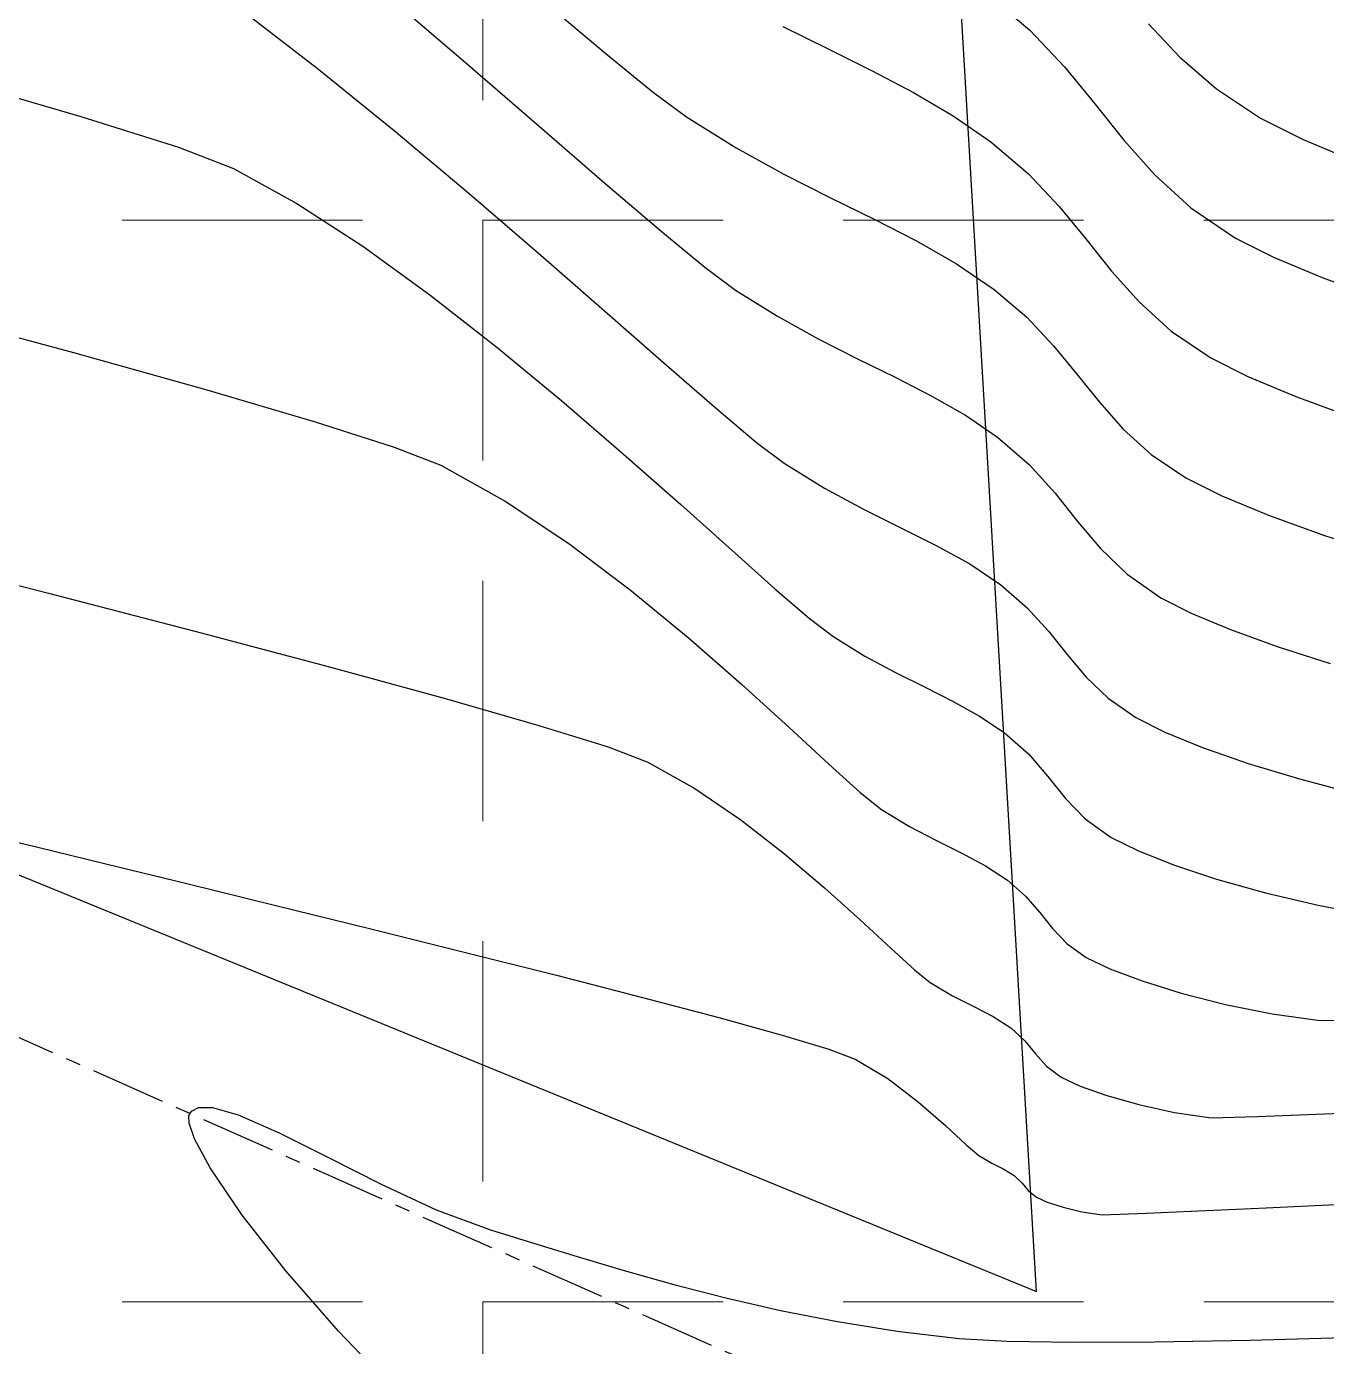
# Model space of a CAD drawing. Header units: inches. Extents: x 2547543 to 2548696, y 7125653 to 7126375.
# Drawn here: x 2548471.99 to 2548493.63, y 7125833.63 to 7125855.6 of the extents above; entities that cross this region are included whole.
import ezdxf

# ---------------------------------------------------------------- set-up
doc = ezdxf.new("R2010")
doc.units = ezdxf.units.IN
doc.header["$MEASUREMENT"] = 0
doc.linetypes.add('CENTER', pattern=[2, 1.25, -0.25, 0.25, -0.25])
doc.linetypes.add('HIDDEN', pattern=[0.375, 0.25, -0.125])
for name, color, linetype in [('CONT-MJR', 6, 'Continuous'), ('CONT-MNR', 14, 'Continuous'), ('GRID', 254, 'HIDDEN'), ('V-AREA', 6, 'Continuous'), ('V-CREEK-CNTR-E', 2, 'CENTER')]:
    doc.layers.add(name, color=color, linetype=linetype)

msp = doc.modelspace()

# ---------------------------------------------------------------- linework, layer by layer
at = {"layer": 'CONT-MJR', "color": 35, "extrusion": (0.4439095347497228, 0.8960716070483902, 0), "elevation": 7516573.485657504}
msp.add_lwpolyline([(879610.5746866157, 560), (879609.7339902646, 560)], dxfattribs=at)
at = {"layer": 'CONT-MJR', "color": 35, "extrusion": (-0.4455509152094825, -0.8952566011797917, 0), "elevation": -7514948.905850127}
msp.add_lwpolyline([(-893383.0040256111, 560), (-893382.1944125998, 560)], dxfattribs=at)
at = {"layer": 'CONT-MJR', "color": 35, "extrusion": (-0.4665076321593774, -0.8845171728898491, 0), "elevation": -7491829.199393683}
msp.add_lwpolyline([(-1070086.001190444, 560.0000000000009), (-1070085.216208617, 560.0000000000009)], dxfattribs=at)
at = {"layer": 'CONT-MJR', "color": 35}
for points, elevation in [([(2548486.75015956, 7125854.503643556), (2548487.412039232, 7125854.114021848)], 560), ([(2548488.039499923, 7125853.683032944), (2548488.663770022, 7125853.151243389)], 560), ([(2548488.663770022, 7125853.151243389), (2548489.174941178, 7125852.608647877)], 560), ([(2548490.048311137, 7125851.531275591), (2548490.505672177, 7125851.016617116)], 560), ([(2548491.04025875, 7125850.531389288), (2548491.699651975, 7125850.085651258)], 560), ([(2548491.699651975, 7125850.085651258), (2548492.316039316, 7125849.775113687)], 560), ([(2548493.113492137, 7125849.441795753), (2548494.063526175, 7125849.095595453)], 560), ([(2548476.792299359, 7125849.024421928), (2548478.110109687, 7125848.601350164)], 555), ([(2548483.003103331, 7125845.432039391), (2548483.890246571, 7125844.655495751)], 555), ([(2548485.341947379, 7125843.324639915), (2548485.863196539, 7125842.854364851)], 555), ([(2548485.863196539, 7125842.854364851), (2548486.219172599, 7125842.570216442)], 555), ([(2548486.219172599, 7125842.570216442), (2548486.688269866, 7125842.285637908)], 555), ([(2548487.13560313, 7125842.051872939), (2548487.558290385, 7125841.842651483)], 555), ([(2548487.953449618, 7125841.631703475), (2548488.318198821, 7125841.392758859)], 555), ([(2548488.852472621, 7125840.853281222), (2548489.067432743, 7125840.586280875)], 555), ([(2548489.067432743, 7125840.586280875), (2548489.309824477, 7125840.334259321)], 555), ([(2548489.309824477, 7125840.334259321), (2548489.626309921, 7125840.107081421)], 555), ([(2548489.626309921, 7125840.107081421), (2548490.018388924, 7125839.918620346)], 555), ([(2548490.018388924, 7125839.918620346), (2548490.557385258, 7125839.715598841)], 555), ([(2548490.557385258, 7125839.715598841), (2548491.21015374, 7125839.512890023)], 555), ([(2548493.519640243, 7125839.05537083), (2548494.332579155, 7125839.064500605)], 555)]:
    msp.add_lwpolyline(points, dxfattribs=dict(at, elevation=elevation))
at = {"layer": 'CONT-MJR', "color": 35, "extrusion": (-0.5661805880461372, -0.8242812273245887, 0), "elevation": -7316611.876418452}
msp.add_lwpolyline([(-1933849.940790914, 560), (-1933849.179569295, 560)], dxfattribs=at)
at = {"layer": 'CONT-MJR', "color": 35, "extrusion": (0.7731891978283966, 0.6341754208115297, 0), "elevation": 6489504.877577328}
msp.add_lwpolyline([(3893443.06737189, 560), (3893442.364643091, 560)], dxfattribs=at)
at = {"layer": 'CONT-MJR', "color": 35, "extrusion": (0.7805174476615673, 0.6251339967525944, 0), "elevation": 6443752.995910619}
msp.add_lwpolyline([(3968704.364221455, 560.0000000000009), (3968703.680021541, 560.0000000000009)], dxfattribs=at)
at = {"layer": 'CONT-MJR', "color": 35, "extrusion": (-0.2612752766225049, -0.9652643315827191, 0), "elevation": -7544181.933928174}
msp.add_lwpolyline([(598138.7209738507, 555.0000000000005), (598141.3922232531, 555.0000000000005)], dxfattribs=at)
at = {"layer": 'CONT-MJR', "color": 35, "extrusion": (-0.6720962574247876, -0.7404637876058449, 0), "elevation": -6989265.564624146}
msp.add_lwpolyline([(-2902192.866727427, 560.0000000000009), (-2902192.144765622, 560.0000000000009)], dxfattribs=at)
at = {"layer": 'CONT-MJR', "color": 35, "extrusion": (0.2692609797431923, 0.9630672483205607, 0), "elevation": 7548877.194757057}
msp.add_lwpolyline([(-535637.261377299, 555.0000000000005), (-535639.5663474815, 555.0000000000005)], dxfattribs=at)
at = {"layer": 'CONT-MJR', "color": 35, "extrusion": (-0.3856462587548602, -0.9226467163049893, 0), "elevation": -7557458.42303736}
msp.add_lwpolyline([(-396699.2392995828, 560), (-396698.3749895426, 560)], dxfattribs=at)
at = {"layer": 'CONT-MJR', "color": 35, "extrusion": (-0.2820276688375051, -0.9594062716128569, 0), "elevation": -7555325.21341543}
msp.add_lwpolyline([(435336.1529775092, 555.0000000000009), (435338.0287460943, 555.0000000000009)], dxfattribs=at)
at = {"layer": 'CONT-MJR', "color": 35, "extrusion": (0.364161407904112, 0.9313358518779867, 0), "elevation": 7564615.654082376}
msp.add_lwpolyline([(221470.0275078164, 555.0000000000009), (221469.1960141729, 555.0000000000009)], dxfattribs=at)
at = {"layer": 'CONT-MJR', "color": 35, "extrusion": (-0.4863737060012822, -0.8737508901915799, 0), "elevation": -7465729.413955111}
msp.add_lwpolyline([(-1239089.551395154, 555), (-1239088.324680328, 555)], dxfattribs=at)
at = {"layer": 'CONT-MJR', "color": 35, "extrusion": (-0.5542710799318867, -0.8323362120868827, 0), "elevation": -7343649.821708525}
msp.add_lwpolyline([(-1828459.147718099, 555.0000000000009), (-1828457.876417539, 555.0000000000009)], dxfattribs=at)
at = {"layer": 'CONT-MJR', "color": 35, "extrusion": (0.6017620149632397, 0.7986754518246958, 0), "elevation": 7224818.140556917}
msp.add_lwpolyline([(2252654.82166992, 555.0000000000009), (2252653.541047598, 555.0000000000009)], dxfattribs=at)
at = {"layer": 'CONT-MJR', "color": 35, "extrusion": (0.6353411351696522, 0.7722315986550524, 0), "elevation": 7121959.09390482}
msp.add_lwpolyline([(2559324.872864136, 555.0000000000009), (2559323.622203674, 555.0000000000009)], dxfattribs=at)
at = {"layer": 'CONT-MJR', "color": 35, "extrusion": (-0.6732746298644601, -0.7393925025187058, 0), "elevation": -6984625.660307848}
msp.add_lwpolyline([(-2913320.541662524, 555), (-2913319.477501409, 555)], dxfattribs=at)
at = {"layer": 'CONT-MJR', "color": 35, "extrusion": (-0.6786729342557497, -0.7344406363408079, 0), "elevation": -6963096.930740632}
msp.add_lwpolyline([(-2964406.7072064, 555), (-2964405.801935065, 555)], dxfattribs=at)
at = {"layer": 'CONT-MJR', "color": 35, "extrusion": (-0.4631478820224788, -0.8862810160316491, 0), "elevation": -7495824.953031123}
msp.add_lwpolyline([(-1041643.390796467, 555.0000000000009), (-1041642.886065736, 555.0000000000009)], dxfattribs=at)
at = {"layer": 'CONT-MJR', "color": 35, "extrusion": (-0.4709295849383647, -0.8821708032063743, 0), "elevation": -7486367.809899726}
msp.add_lwpolyline([(-1107568.425037815, 555), (-1107567.977098219, 555)], dxfattribs=at)
at = {"layer": 'CONT-MJR', "color": 35, "extrusion": (0.6652289442333846, 0.7466394389222529, 0), "elevation": 7015762.412644958}
msp.add_lwpolyline([(2837514.058479645, 555.0000000000009), (2837513.656567856, 555.0000000000009)], dxfattribs=at)
at = {"layer": 'CONT-MJR', "color": 35, "extrusion": (0.7579478522685442, 0.6523151487137955, 0), "elevation": 6579915.588180929}
msp.add_lwpolyline([(3738598.244570343, 555), (3738597.885555825, 555)], dxfattribs=at)
at = {"layer": 'CONT-MJR', "color": 35, "extrusion": (-0.2477219426740109, -0.9688311716278611, 0), "elevation": -7535052.637572275}
msp.add_lwpolyline([(703830.9177002092, 555.0000000000009), (703831.6746901458, 555.0000000000009)], dxfattribs=at)
at = {"layer": 'CONT-MJR', "color": 35, "extrusion": (-0.1976713748830637, -0.9802683446647859, 0), "elevation": -7488998.62618453}
msp.add_lwpolyline([(1089631.522253405, 555.0000000000009), (1089632.318848779, 555.0000000000009)], dxfattribs=at)
at = {"layer": 'CONT-MJR', "color": 35, "extrusion": (-0.1401157212935682, -0.9901351345378989, 0), "elevation": -7412627.61950139}
msp.add_lwpolyline([(1524910.09173613, 555), (1524910.894872793, 555)], dxfattribs=at)
at = {"layer": 'CONT-MNR', "color": 35, "extrusion": (0.650948089416958, 0.7591222463374472, 0), "elevation": 7068322.785387133}
msp.add_lwpolyline([(2703956.118103261, 558.0000000000005), (2703954.37107397, 558.0000000000005)], dxfattribs=at)
at = {"layer": 'CONT-MNR', "color": 35, "extrusion": (0.6484692217115477, 0.7612408741606165, 0), "elevation": 7077108.977354618}
msp.add_lwpolyline([(2680885.165294234, 561), (2680884.23982866, 561)], dxfattribs=at)
at = {"layer": 'CONT-MNR', "color": 35, "extrusion": (-0.644531914634148, -0.7645774068189821, 0), "elevation": -7090845.598929573}
msp.add_lwpolyline([(-2644330.889760546, 559), (-2644329.580762045, 559)], dxfattribs=at)
at = {"layer": 'CONT-MNR', "color": 35, "extrusion": (-0.6099702870118944, -0.7924242859495331, 0), "elevation": -7201195.627158504}
msp.add_lwpolyline([(-2327086.451930419, 557.0000000000009), (-2327084.834033416, 557.0000000000009)], dxfattribs=at)
at = {"layer": 'CONT-MNR', "color": 35, "extrusion": (0.727869826958735, 0.6857153308794118, 0), "elevation": 6741276.410594492}
msp.add_lwpolyline([(3439157.475411279, 561.0000000000009), (3439156.634147262, 561.0000000000009)], dxfattribs=at)
at = {"layer": 'CONT-MNR', "color": 35, "extrusion": (0.7288600119084216, 0.6846627513169207, 0), "elevation": 6736300.867221503}
msp.add_lwpolyline([(3448894.604768512, 562), (3448893.840204758, 562)], dxfattribs=at)
at = {"layer": 'CONT-MNR', "color": 35, "extrusion": (0.6312072423089774, 0.7756142193492175, 0), "elevation": 7135534.643578739}
msp.add_lwpolyline([(2521252.781820922, 559), (2521251.761713318, 559)], dxfattribs=at)
at = {"layer": 'CONT-MNR', "color": 35, "extrusion": (-0.653870818522364, -0.7566062071413993, 0), "elevation": -7057850.209875125}
msp.add_lwpolyline([(-2731184.451789584, 562.0000000000009), (-2731183.646561863, 562.0000000000009)], dxfattribs=at)
at = {"layer": 'CONT-MNR', "color": 35, "extrusion": (0.6290275271047323, 0.777383026663501, 0), "elevation": 7142580.730604408}
msp.add_lwpolyline([(2501216.262579796, 557.0000000000005), (2501214.613990558, 557.0000000000005)], dxfattribs=at)
at = {"layer": 'CONT-MNR', "color": 35, "extrusion": (0.6542121662529884, 0.7563110745761776, 0), "elevation": 7056609.21526785}
msp.add_lwpolyline([(2734377.922356348, 558.0000000000009), (2734376.30155504, 558.0000000000009)], dxfattribs=at)
at = {"layer": 'CONT-MNR', "color": 35, "extrusion": (0.7731891975085182, 0.6341754212015265, 0), "elevation": 6489506.420544216}
msp.add_lwpolyline([(3893444.800681302, 561.0000000000005), (3893444.007636752, 561.0000000000005)], dxfattribs=at)
at = {"layer": 'CONT-MNR', "color": 35, "extrusion": (-0.2791770364726589, -0.9602396483723965, 0), "elevation": -7554002.749633167}
msp.add_lwpolyline([(457767.5287333047, 556), (457769.8830786692, 556)], dxfattribs=at)
at = {"layer": 'CONT-MNR', "color": 35, "extrusion": (-0.5962136376880701, -0.8028258206079065, 0), "elevation": -7240259.968503409}
msp.add_lwpolyline([(-2202544.138976987, 559.0000000000005), (-2202543.4550536, 559.0000000000005)], dxfattribs=at)
at = {"layer": 'CONT-MNR', "color": 35}
for points, elevation in [([(2548491.793907498, 7125854.564378044), (2548492.528988796, 7125854.077079191)], 562), ([(2548480.522196453, 7125853.942054538), (2548481.615934638, 7125852.995844838)], 558), ([(2548482.976900746, 7125854.096131882), (2548483.799053863, 7125853.585025482)], 559), ([(2548493.235555266, 7125853.722273728), (2548494.152313794, 7125853.340781292)], 562), ([(2548474.519859529, 7125853.591318862), (2548475.436332586, 7125853.239990782)], 556), ([(2548475.436332586, 7125853.239990782), (2548476.488925378, 7125852.658076268)], 556), ([(2548490.766888526, 7125853.131980199), (2548491.370180962, 7125852.584390169)], 561), ([(2548481.615934638, 7125852.995844838), (2548482.545868057, 7125852.20103416)], 558), ([(2548476.488925378, 7125852.658076268), (2548477.585935273, 7125851.944613839)], 556), ([(2548485.362642565, 7125852.75713302), (2548486.098955997, 7125852.393657578)], 559), ([(2548486.098955997, 7125852.393657578), (2548486.801534049, 7125852.032703076)], 559), ([(2548493.553759944, 7125851.422274003), (2548494.516893734, 7125851.066848652)], 561), ([(2548481.655382467, 7125850.830248822), (2548482.641386484, 7125849.96484914)], 557), ([(2548489.084752358, 7125850.288674628), (2548489.473129659, 7125849.815163475)], 559), ([(2548482.641386484, 7125849.96484914), (2548483.480075452, 7125849.235392538)], 557), ([(2548486.449098164, 7125849.763251498), (2548487.04806336, 7125849.455528842)], 558), ([(2548490.244455827, 7125848.901254028), (2548490.710336538, 7125848.478388404)], 559), ([(2548484.14208148, 7125848.679095412), (2548484.598036673, 7125848.333174163)], 557), ([(2548485.272568122, 7125847.918177491), (2548485.92168898, 7125847.5690745)], 557), ([(2548489.10859346, 7125847.83383397), (2548489.4840087, 7125847.365308803)], 558), ([(2548486.542531886, 7125847.259728646), (2548487.132229475, 7125846.964003387)], 557), ([(2548493.591696844, 7125847.131423377), (2548494.644516657, 7125846.797689608)], 559), ([(2548489.865343632, 7125846.91128686), (2548490.308733901, 7125846.483635811)], 558), ([(2548469.777028076, 7125846.828092499), (2548472.358575359, 7125846.168368672)], 554), ([(2548483.726483487, 7125846.886074688), (2548484.447277944, 7125846.244147679)], 556), ([(2548490.870315153, 7125846.094223322), (2548491.376353543, 7125845.837928127)], 558), ([(2548485.016165175, 7125845.75420728), (2548485.408604636, 7125845.451695303)], 556), ([(2548474.792347642, 7125845.536785617), (2548477.009433564, 7125844.949232815)], 554), ([(2548488.998679008, 7125845.537190953), (2548489.309152503, 7125845.149714286)], 557), ([(2548489.309152503, 7125845.149714286), (2548489.624521664, 7125844.774231981)], 557), ([(2548492.805858989, 7125845.280399066), (2548493.688494592, 7125844.997487346)], 558), ([(2548485.942044334, 7125845.123503491), (2548486.455388573, 7125844.847422375)], 556), ([(2548489.624521664, 7125844.774231981), (2548489.991211431, 7125844.420558764)], 557), ([(2548486.946369761, 7125844.602782398), (2548487.412720298, 7125844.368913996)], 556), ([(2548478.940921767, 7125844.421599747), (2548480.517900892, 7125843.969775893)], 554), ([(2548487.412720298, 7125844.368913996), (2548487.85217259, 7125844.12514761)], 556), ([(2548487.85217259, 7125844.12514761), (2548488.262459041, 7125843.850813677)], 556), ([(2548480.517900892, 7125843.969775893), (2548481.671459579, 7125843.609650736)], 554), ([(2548488.670454774, 7125843.487304122), (2548488.988862372, 7125843.117335164)], 556), ([(2548489.281124033, 7125842.754319157), (2548489.610681954, 7125842.411668447)], 556), ([(2548471.045501916, 7125842.209274953), (2548472.15847937, 7125841.94657824)], 553), ([(2548490.040978332, 7125842.102795388), (2548490.484618274, 7125841.884850495)], 556), ([(2548490.484618274, 7125841.884850495), (2548491.079743184, 7125841.650238857)], 556), ([(2548484.603019597, 7125841.832727602), (2548485.273670016, 7125841.263607617)], 554), ([(2548491.079743184, 7125841.650238857), (2548491.797974261, 7125841.41169479)], 556), ([(2548491.797974261, 7125841.41169479), (2548492.610932708, 7125841.181952605)], 556), ([(2548485.273670016, 7125841.263607617), (2548485.870263373, 7125840.726902387)], 554), ([(2548493.490239726, 7125840.973746616), (2548494.407516517, 7125840.799811134)], 556), ([(2548486.766894697, 7125839.901721136), (2548487.029740563, 7125839.688737582)], 554), ([(2548488.078845893, 7125839.12251807), (2548488.3739386, 7125838.934704042)], 554), ([(2548488.3739386, 7125838.934704042), (2548488.606391363, 7125838.719960444)], 554), ([(2548488.606391363, 7125838.719960444), (2548488.784583915, 7125838.502930736)], 554), ([(2548474.693928323, 7125837.468051872), (2548474.710556603, 7125837.509080084)], 552), ([(2548474.748365672, 7125837.552736335), (2548474.854762793, 7125837.605893763)], 552), ([(2548474.854762793, 7125837.605893763), (2548475.085566666, 7125837.608061966)], 552), ([(2548475.085566666, 7125837.608061966), (2548475.510157199, 7125837.488054713)], 552), ([(2548490.502879781, 7125837.657023059), (2548491.094221121, 7125837.52809633)], 554), ([(2548491.704896203, 7125837.437861187), (2548492.480061417, 7125837.45628437)], 554), ([(2548492.480061417, 7125837.45628437), (2548494.433356875, 7125837.538271119)], 554), ([(2548475.047678079, 7125836.602499537), (2548474.784827033, 7125837.088031716)], 552), ([(2548477.004122161, 7125836.780334434), (2548477.891923366, 7125836.331875063)], 552), ([(2548489.241688744, 7125835.948814932), (2548489.556156849, 7125835.872739156)], 553), ([(2548490.627543678, 7125835.848068135), (2548492.624329005, 7125835.940358774)], 553), ([(2548489.556156849, 7125835.872739156), (2548489.890152164, 7125835.820351545)], 553), ([(2548479.710027397, 7125835.57158058), (2548480.41160119, 7125835.354268761)], 552), ([(2548480.41160119, 7125835.354268761), (2548481.154586249, 7125835.125830628)], 552), ([(2548481.154586249, 7125835.125830628), (2548481.938959561, 7125834.892815856)], 552), ([(2548477.182976722, 7125833.883190127), (2548476.305917361, 7125834.892166015)], 552), ([(2548481.938959561, 7125834.892815856), (2548482.764698112, 7125834.661774116)], 552), ([(2548484.540178879, 7125834.231808428), (2548485.489875069, 7125834.045983826)], 552), ([(2548486.480844445, 7125833.88833095), (2548487.513063993, 7125833.765399474)], 552), ([(2548487.513063993, 7125833.765399474), (2548488.309859222, 7125833.718843479)], 552), ([(2548488.309859222, 7125833.718843479), (2548489.409681515, 7125833.701016201)], 552), ([(2548490.771792323, 7125833.708581118), (2548492.355453092, 7125833.738201701)], 552), ([(2548492.355453092, 7125833.738201701), (2548494.119925272, 7125833.786541426)], 552)]:
    msp.add_lwpolyline(points, dxfattribs=dict(at, elevation=elevation))
at = {"layer": 'CONT-MNR', "color": 35, "extrusion": (0.7805174487849367, 0.6251339953500001, 0), "elevation": 6443754.510518037}
msp.add_lwpolyline([(3968706.039890787, 561.0000000000009), (3968705.26775648, 561.0000000000009)], dxfattribs=at)
at = {"layer": 'CONT-MNR', "color": 35, "extrusion": (-0.300924876680298, -0.9536478483145376, 0), "elevation": -7562454.325377264}
msp.add_lwpolyline([(285998.9229036048, 556), (286000.6291389759, 556)], dxfattribs=at)
at = {"layer": 'CONT-MNR', "color": 35, "extrusion": (-0.4487531673035685, -0.8936557473854323, 0), "elevation": -7511704.54524494}
msp.add_lwpolyline([(-920274.5911326613, 562.0000000000009), (-920273.8004853991, 562.0000000000009)], dxfattribs=at)
at = {"layer": 'CONT-MNR', "color": 35, "extrusion": (-0.6426419263341302, -0.7661666623637173, 0), "elevation": -7097350.556030357}
msp.add_lwpolyline([(-2626813.492286223, 557), (-2626811.858514002, 557)], dxfattribs=at)
at = {"layer": 'CONT-MNR', "color": 35, "extrusion": (0.7474909230574401, 0.6642720225530624, 0), "elevation": 6638478.588141431}
msp.add_lwpolyline([(3633620.196020398, 561), (3633619.419016784, 561)], dxfattribs=at)
at = {"layer": 'CONT-MNR', "color": 35, "extrusion": (0.4825064372331979, 0.8758924237761885, 0), "elevation": 7471141.006290218}
msp.add_lwpolyline([(1206072.573848419, 559), (1206071.664945746, 559)], dxfattribs=at)
at = {"layer": 'CONT-MNR', "color": 35, "extrusion": (-0.4524091284783852, -0.8918105070413939, 0), "elevation": -7507868.40229416}
msp.add_lwpolyline([(-951035.672669094, 559), (-951034.8120740107, 559)], dxfattribs=at)
at = {"layer": 'CONT-MNR', "color": 35, "extrusion": (0.65206136668277, 0.758166191596406, 0), "elevation": 7064345.628152597}
msp.add_lwpolyline([(2714322.438697273, 557), (2714320.865782979, 557)], dxfattribs=at)
at = {"layer": 'CONT-MNR', "color": 35, "extrusion": (-0.5600317025433166, -0.8284711776196165, 0), "elevation": -7330799.443092905}
msp.add_lwpolyline([(-1879351.708301467, 561), (-1879350.810093486, 561)], dxfattribs=at)
at = {"layer": 'CONT-MNR', "color": 35, "extrusion": (0.6365441098026227, 0.7712402973623635, 0), "elevation": 7117965.923992941}
msp.add_lwpolyline([(2570426.809394275, 558.0000000000005), (2570425.857141542, 558.0000000000005)], dxfattribs=at)
at = {"layer": 'CONT-MNR', "color": 35, "extrusion": (-0.4971653510901032, -0.8676558152144517, 0), "elevation": -7449806.289965719}
msp.add_lwpolyline([(-1331517.334306655, 559.0000000000009), (-1331516.566396636, 559.0000000000009)], dxfattribs=at)
at = {"layer": 'CONT-MNR', "color": 35, "extrusion": (0.4509758367988821, 0.8925361587205015, 0), "elevation": 7509389.0081432}
msp.add_lwpolyline([(938965.7430537324, 561.0000000000009), (938965.0379282739, 561.0000000000009)], dxfattribs=at)
at = {"layer": 'CONT-MNR', "color": 35, "extrusion": (-0.5868848171955253, -0.8096704337848672, 0), "elevation": -7265254.437230748}
msp.add_lwpolyline([(-2118627.36338185, 556.0000000000009), (-2118625.983948428, 556.0000000000009)], dxfattribs=at)
at = {"layer": 'CONT-MNR', "color": 35, "extrusion": (0.6577968145843882, 0.7531954266474485, 0), "elevation": 7043541.371252673}
msp.add_lwpolyline([(2767858.715302426, 557), (2767857.249612201, 557)], dxfattribs=at)
at = {"layer": 'CONT-MNR', "color": 35, "extrusion": (0.3880631112971986, 0.921632801960921, 0), "elevation": 7556394.750260543}
msp.add_lwpolyline([(416505.6978102727, 561.0000000000009), (416504.8188380953, 561.0000000000009)], dxfattribs=at)
at = {"layer": 'CONT-MNR', "color": 35, "extrusion": (0.5998400016535892, 0.800119973764074, 0), "elevation": 7230218.40620425}
msp.add_lwpolyline([(2235278.457099219, 558.0000000000009), (2235277.823213068, 558.0000000000009)], dxfattribs=at)
at = {"layer": 'CONT-MNR', "color": 35, "extrusion": (-0.5616771598902496, -0.8273564939357296, 0), "elevation": -7327046.841153875}
msp.add_lwpolyline([(-1893920.460879605, 559), (-1893919.702531705, 559)], dxfattribs=at)
at = {"layer": 'CONT-MNR', "color": 35, "extrusion": (-0.6162194777210218, -0.7875744760193991, 0), "elevation": -7182560.689111502}
msp.add_lwpolyline([(-2383971.485733949, 556), (-2383970.073521504, 556)], dxfattribs=at)
at = {"layer": 'CONT-MNR', "color": 35, "extrusion": (-0.5279626158223281, -0.8492676117067253, 0), "elevation": -7397258.809258616}
msp.add_lwpolyline([(-1597838.307592063, 558.0000000000009), (-1597837.482285772, 558.0000000000009)], dxfattribs=at)
at = {"layer": 'CONT-MNR', "color": 35, "extrusion": (-0.6484692213888655, -0.7612408744354959, 0), "elevation": -7077105.308438482}
msp.add_lwpolyline([(-2680881.889485737, 559), (-2680881.17481316, 559)], dxfattribs=at)
at = {"layer": 'CONT-MNR', "color": 35, "extrusion": (-0.4825064387069122, -0.8758924229643574, 0), "elevation": -7471138.87901802}
msp.add_lwpolyline([(-1206070.628685086, 558), (-1206069.853823037, 558)], dxfattribs=at)
at = {"layer": 'CONT-MNR', "color": 35, "extrusion": (0.727869826889468, 0.685715330952937, 0), "elevation": 6741273.097968003}
msp.add_lwpolyline([(3439154.029526539, 559), (3439153.379876957, 559)], dxfattribs=at)
at = {"layer": 'CONT-MNR', "color": 35, "extrusion": (0.6372148045432198, 0.7706862480094907, 0), "elevation": 7115723.87169151}
msp.add_lwpolyline([(2576618.936912404, 556), (2576617.531647996, 556)], dxfattribs=at)
at = {"layer": 'CONT-MNR', "color": 35, "extrusion": (-0.4524091278001399, -0.8918105073854629, 0), "elevation": -7507866.216923099}
msp.add_lwpolyline([(-951033.9166718498, 558), (-951033.1829932197, 558)], dxfattribs=at)
at = {"layer": 'CONT-MNR', "color": 35, "extrusion": (-0.4426470277001427, -0.896695940031084, 0), "elevation": -7517800.503806476}
msp.add_lwpolyline([(-869019.4654531805, 558.0000000000009), (-869018.7654104843, 558.0000000000009)], dxfattribs=at)
at = {"layer": 'CONT-MNR', "color": 35, "extrusion": (0.7805174490294692, 0.6251339950446864, 0), "elevation": 6443751.465487201}
msp.add_lwpolyline([(3968702.714231637, 559), (3968702.117966115, 559)], dxfattribs=at)
at = {"layer": 'CONT-MNR', "color": 35, "extrusion": (-0.6520652041056276, -0.7581628912012817, 0), "elevation": -7064330.277090888}
msp.add_lwpolyline([(-2714354.77760982, 556.0000000000009), (-2714353.420021756, 556.0000000000009)], dxfattribs=at)
at = {"layer": 'CONT-MNR', "color": 35, "extrusion": (-0.4971653513704274, -0.8676558150538262, 0), "elevation": -7449804.176001145}
msp.add_lwpolyline([(-1331515.841529231, 558), (-1331515.186866914, 558)], dxfattribs=at)
at = {"layer": 'CONT-MNR', "color": 35, "extrusion": (0.7474909224742768, 0.6642720232092835, 0), "elevation": 6638475.390464647}
msp.add_lwpolyline([(3633617.197822643, 559.0000000000009), (3633616.597796893, 559.0000000000009)], dxfattribs=at)
at = {"layer": 'CONT-MNR', "color": 35, "extrusion": (-0.6433358618316445, -0.7655840704203133, 0), "elevation": -7094967.478851345}
msp.add_lwpolyline([(-2633236.003058534, 557), (-2633235.138351373, 557)], dxfattribs=at)
at = {"layer": 'CONT-MNR', "color": 35, "extrusion": (-0.5616771604994134, -0.8273564935221794, 0), "elevation": -7327044.837379572}
msp.add_lwpolyline([(-1893918.927686899, 558), (-1893918.281176524, 558)], dxfattribs=at)
at = {"layer": 'CONT-MNR', "color": 35, "extrusion": (-0.6556409885247589, -0.7550727740862314, 0), "elevation": -7051427.686711561}
msp.add_lwpolyline([(-2747704.511737566, 558), (-2747703.807192513, 558)], dxfattribs=at)
at = {"layer": 'CONT-MNR', "color": 35, "extrusion": (-0.6618291931388948, -0.7496546665692942, 0), "elevation": -7028585.307084458}
msp.add_lwpolyline([(-2805613.183181765, 556.0000000000009), (-2805611.914614608, 556.0000000000009)], dxfattribs=at)
at = {"layer": 'CONT-MNR', "color": 35, "extrusion": (-0.5600317031072004, -0.8284711772384411, 0), "elevation": -7330795.670575845}
msp.add_lwpolyline([(-1879349.960461968, 559), (-1879349.26683853, 559)], dxfattribs=at)
at = {"layer": 'CONT-MNR', "color": 35, "extrusion": (-0.5240061998990573, -0.8517144489013612, 0), "elevation": -7404609.71576259}
msp.add_lwpolyline([(-1563407.551173213, 557.0000000000009), (-1563406.759204202, 557.0000000000009)], dxfattribs=at)
at = {"layer": 'CONT-MNR', "color": 35, "extrusion": (0.7420504147756183, 0.6703440772702725, 0), "elevation": 6667877.291022727}
msp.add_lwpolyline([(3579374.395735377, 558), (3579373.760791018, 558)], dxfattribs=at)
at = {"layer": 'CONT-MNR', "color": 35, "extrusion": (-0.449276128732059, -0.8933929483444194, 0), "elevation": -7511158.733148331}
msp.add_lwpolyline([(-924669.3008582373, 559), (-924668.630424412, 559)], dxfattribs=at)
at = {"layer": 'CONT-MNR', "color": 35, "extrusion": (-0.3835712274103403, -0.9235112958177204, 0), "elevation": -7558329.085137308}
msp.add_lwpolyline([(-379709.1405389672, 559), (-379708.2978497036, 559)], dxfattribs=at)
at = {"layer": 'CONT-MNR', "color": 35, "extrusion": (-0.6665950907812316, -0.7454200057325814, 0), "elevation": -7010555.567677042}
msp.add_lwpolyline([(-2850364.935741267, 556), (-2850363.797911403, 556)], dxfattribs=at)
at = {"layer": 'CONT-MNR', "color": 35, "extrusion": (0.4459726448100648, 0.8950465910113931, 0), "elevation": 7514520.581523808}
msp.add_lwpolyline([(896919.4504452767, 557.0000000000009), (896918.7568021612, 557.0000000000009)], dxfattribs=at)
at = {"layer": 'CONT-MNR', "color": 35, "extrusion": (0.7657409958637302, 0.6431490707865658, 0), "elevation": 6534464.986998321}
msp.add_lwpolyline([(3817494.814334971, 558.0000000000005), (3817494.221416547, 558.0000000000005)], dxfattribs=at)
at = {"layer": 'CONT-MNR', "color": 35, "extrusion": (0.3382225913427824, 0.941066139389455, 0), "elevation": 7567851.556452203}
msp.add_lwpolyline([(11822.44443575572, 559), (11821.45670563122, 559)], dxfattribs=at)
at = {"layer": 'CONT-MNR', "color": 35, "extrusion": (-0.4850744661737663, -0.874472848215561, 0), "elevation": -7467565.725777177}
msp.add_lwpolyline([(-1227983.61093848, 557), (-1227982.975487175, 557)], dxfattribs=at)
at = {"layer": 'CONT-MNR', "color": 35, "extrusion": (0.5558353538921158, 0.8312924030469824, 0), "elevation": 7340201.746114448}
msp.add_lwpolyline([(1842259.043464524, 557.0000000000009), (1842258.419370197, 557.0000000000009)], dxfattribs=at)
at = {"layer": 'CONT-MNR', "color": 35, "extrusion": (0.5698285265870098, 0.8217636219057628, 0), "elevation": 7307963.893184121}
msp.add_lwpolyline([(1966253.975958513, 558), (1966253.292573124, 558)], dxfattribs=at)
at = {"layer": 'CONT-MNR', "color": 35, "extrusion": (-0.6525730645960202, -0.7577258048685939, 0), "elevation": -7062509.886552113}
msp.add_lwpolyline([(-2719082.892374716, 556.0000000000005), (-2719082.141592273, 556.0000000000005)], dxfattribs=at)
at = {"layer": 'CONT-MNR', "color": 35, "extrusion": (0.6556409888011034, 0.7550727738462774, 0), "elevation": 7051425.866240961}
msp.add_lwpolyline([(2747702.860629194, 557), (2747702.27796088, 557)], dxfattribs=at)
at = {"layer": 'CONT-MNR', "color": 35, "extrusion": (-0.2511876334221174, -0.9679384137515133, 0), "elevation": -7537524.977440302}
msp.add_lwpolyline([(676839.8570864208, 554.0000000000005), (676842.3714739564, 554.0000000000005)], dxfattribs=at)
at = {"layer": 'CONT-MNR', "color": 35, "extrusion": (0.7420504152454017, 0.6703440767502364, 0), "elevation": 6667875.667411159}
msp.add_lwpolyline([(3579372.660027121, 557), (3579372.134919525, 557)], dxfattribs=at)
at = {"layer": 'CONT-MNR', "color": 35, "extrusion": (-0.387826189127383, -0.921732524665877, 0), "elevation": -7556495.57308852}
msp.add_lwpolyline([(-414562.2452173228, 558), (-414561.5378683871, 558)], dxfattribs=at)
at = {"layer": 'CONT-MNR', "color": 35, "extrusion": (-0.5240061985450372, -0.8517144497344042, 0), "elevation": -7404607.688793481}
msp.add_lwpolyline([(-1563405.339116442, 556), (-1563404.7128036, 556)], dxfattribs=at)
at = {"layer": 'CONT-MNR', "color": 35, "extrusion": (-0.3422408906754302, -0.9396122459555794, 0), "elevation": -7567729.936004837}
msp.add_lwpolyline([(-44161.41395342164, 558), (-44160.58646428678, 558)], dxfattribs=at)
at = {"layer": 'CONT-MNR', "color": 35, "extrusion": (0.2635188161602944, 0.9646542559536433, 0), "elevation": 7545548.30208087}
msp.add_lwpolyline([(-580604.9681864551, 554.0000000000009), (-580606.9704460134, 554.0000000000009)], dxfattribs=at)
at = {"layer": 'CONT-MNR', "color": 35, "extrusion": (-0.4459726427259672, -0.8950465920498313, 0), "elevation": -7514518.385622226}
msp.add_lwpolyline([(-896917.7414794769, 556.0000000000009), (-896917.1929257014, 556.0000000000009)], dxfattribs=at)
at = {"layer": 'CONT-MNR', "color": 35, "extrusion": (0.5698285256916843, 0.8217636225266006, 0), "elevation": 7307962.019031361}
msp.add_lwpolyline([(1966253.053324624, 557.0000000000005), (1966252.488155639, 557.0000000000005)], dxfattribs=at)
at = {"layer": 'CONT-MNR', "color": 35, "extrusion": (-0.4469680350346406, -0.8945499291024913, 0), "elevation": -7513517.104381915}
msp.add_lwpolyline([(-905272.5782567472, 557.0000000000005), (-905272.0420695283, 557.0000000000005)], dxfattribs=at)
at = {"layer": 'CONT-MNR', "color": 35, "extrusion": (-0.665228943370568, -0.7466394396909916, 0), "elevation": -7015764.214124947}
msp.add_lwpolyline([(-2837515.727158956, 556.0000000000009), (-2837515.180716174, 556.0000000000009)], dxfattribs=at)
at = {"layer": 'CONT-MNR', "color": 35, "extrusion": (-0.3782743064608277, -0.9256935503024637, 0), "elevation": -7560376.341670272}
msp.add_lwpolyline([(-336402.0218499312, 557), (-336401.3415627736, 557)], dxfattribs=at)
at = {"layer": 'CONT-MNR', "color": 35, "extrusion": (-0.356786068127694, -0.9341861172111159, 0), "elevation": -7566126.928808824}
msp.add_lwpolyline([(-161645.5261356216, 554.0000000000009), (-161644.8183249645, 554.0000000000009)], dxfattribs=at)
at = {"layer": 'CONT-MNR', "color": 35, "extrusion": (-0.3300147667707461, -0.9439757696642697, 0), "elevation": -7567663.547698681}
msp.add_lwpolyline([(54080.67238348303, 557.0000000000009), (54081.47302754503, 557.0000000000009)], dxfattribs=at)
at = {"layer": 'CONT-MNR', "color": 35, "extrusion": (-0.4906309163859505, -0.8713674907214995, 0), "elevation": -7459592.467642047}
msp.add_lwpolyline([(-1275494.400942377, 554), (-1275493.50436853, 554)], dxfattribs=at)
at = {"layer": 'CONT-MNR', "color": 35, "extrusion": (-0.2904026382578632, -0.9569045447132504, 0), "elevation": -7558840.767914421}
msp.add_lwpolyline([(369300.1789969222, 557.0000000000009), (369301.0754287872, 557.0000000000009)], dxfattribs=at)
at = {"layer": 'CONT-MNR', "color": 35, "extrusion": (0.7789298816734133, 0.6271110264030147, 0), "elevation": 6453789.01783948}
msp.add_lwpolyline([(3952346.590626923, 556.0000000000009), (3952346.124582398, 556.0000000000009)], dxfattribs=at)
at = {"layer": 'CONT-MNR', "color": 35, "extrusion": (-0.2538988615496993, -0.9672307729305177, 0), "elevation": -7539394.223833016}
msp.add_lwpolyline([(655737.5821403037, 557.0000000000009), (655738.5496145121, 557.0000000000009)], dxfattribs=at)
at = {"layer": 'CONT-MNR', "color": 35, "extrusion": (-0.5637059959811074, -0.8259755142223937, 0), "elevation": -7322366.979804445}
msp.add_lwpolyline([(-1911895.72834343, 554.0000000000005), (-1911894.804615814, 554.0000000000005)], dxfattribs=at)
at = {"layer": 'CONT-MNR', "color": 35, "extrusion": (-0.6132864620920203, -0.7898605670715895, 0), "elevation": -7191372.576742552}
msp.add_lwpolyline([(-2357235.752597203, 554), (-2357234.833306556, 554)], dxfattribs=at)
at = {"layer": 'CONT-MNR', "color": 35, "extrusion": (-0.5831349317336155, -0.8123753143664765, 0), "elevation": -7274971.78445398}
msp.add_lwpolyline([(-2084997.57963533, 556.0000000000005), (-2084997.049958505, 556.0000000000005)], dxfattribs=at)
at = {"layer": 'CONT-MNR', "color": 35, "extrusion": (-0.2376610947226916, -0.9713481374127464, 0), "elevation": -7527345.985360903}
msp.add_lwpolyline([(781918.2865425171, 553.0000000000005), (781919.4738181138, 553.0000000000005)], dxfattribs=at)
at = {"layer": 'CONT-MNR', "color": 35, "extrusion": (-0.2373916169098784, -0.9714140313074099, 0), "elevation": -7527128.777806868}
msp.add_lwpolyline([(784007.6588762493, 553.0000000000005), (784009.045864712, 553.0000000000005)], dxfattribs=at)
at = {"layer": 'CONT-MNR', "color": 35, "extrusion": (-0.2379943839139571, -0.9712665304773022, 0), "elevation": -7527613.84672994}
msp.add_lwpolyline([(779337.9217038609, 553.0000000000009), (779339.4479627456, 553.0000000000009)], dxfattribs=at)
at = {"layer": 'CONT-MNR', "color": 35, "extrusion": (-0.2304130080195498, -0.9730929275949872, 0), "elevation": -7521311.505723788}
msp.add_lwpolyline([(838033.6343234184, 556.0000000000009), (838034.537944227, 556.0000000000009)], dxfattribs=at)
at = {"layer": 'CONT-MNR', "color": 35, "extrusion": (-0.2393101114448198, -0.9709431860620209, 0), "elevation": -7528662.846068584}
msp.add_lwpolyline([(769139.7472876306, 553.0000000000009), (769141.352376695, 553.0000000000009)], dxfattribs=at)
at = {"layer": 'CONT-MNR', "color": 35, "extrusion": (-0.2413811222537394, -0.9704303961745662, 0), "elevation": -7530286.711938398}
msp.add_lwpolyline([(753076.8259038054, 553.0000000000009), (753078.4493880013, 553.0000000000009)], dxfattribs=at)
at = {"layer": 'CONT-MNR', "color": 35, "extrusion": (0.6793554245939767, 0.7338093806123888, 0), "elevation": 6960336.470615298}
msp.add_lwpolyline([(2970875.714656432, 554), (2970875.027910995, 554)], dxfattribs=at)
at = {"layer": 'CONT-MNR', "color": 35, "extrusion": (-0.2444170330508619, -0.9696702088620717, 0), "elevation": -7532606.694379061}
msp.add_lwpolyline([(729507.7125873279, 553.0000000000005), (729509.2940410257, 553.0000000000005)], dxfattribs=at)
at = {"layer": 'CONT-MNR', "color": 35, "extrusion": (0.6743647107696863, 0.738398426913626, 0), "elevation": 6980318.515326552}
msp.add_lwpolyline([(2923616.876444649, 554.0000000000009), (2923616.344630028, 554.0000000000009)], dxfattribs=at)
at = {"layer": 'CONT-MNR', "color": 35, "extrusion": (-0.2488693138912958, -0.9685370744598659, 0), "elevation": -7535878.712424113}
msp.add_lwpolyline([(694895.2827077897, 553.0000000000009), (694896.761722585, 553.0000000000009)], dxfattribs=at)
at = {"layer": 'CONT-MNR', "color": 35, "extrusion": (0.5111397059403685, 0.8594976445640753, 0), "elevation": 7427275.338985596}
msp.add_lwpolyline([(1451881.003815425, 554.0000000000005), (1451880.569373749, 554.0000000000005)], dxfattribs=at)
at = {"layer": 'CONT-MNR', "color": 35, "extrusion": (-0.2556750765441257, -0.9667627709185721, 0), "elevation": -7540579.675528503}
msp.add_lwpolyline([(641878.2087171159, 553), (641879.5249188053, 553)], dxfattribs=at)
at = {"layer": 'CONT-MNR', "color": 35, "extrusion": (-0.4519572240540986, -0.8920396110180945, 0), "elevation": -7508338.358293077}
msp.add_lwpolyline([(-947222.9126311159, 554), (-947222.51925918, 554)], dxfattribs=at)
at = {"layer": 'CONT-MNR', "color": 35, "extrusion": (-0.4558990118377176, -0.8900315112429406, 0), "elevation": -7504074.559914874}
msp.add_lwpolyline([(-980428.6832020399, 554), (-980428.318270708, 554)], dxfattribs=at)
at = {"layer": 'CONT-MNR', "color": 35, "extrusion": (-0.2669947504642065, -0.9636979834079534, 0), "elevation": -7547588.495204796}
msp.add_lwpolyline([(553406.7894015138, 553), (553407.8824938966, 553)], dxfattribs=at)
at = {"layer": 'CONT-MNR', "color": 35, "extrusion": (-0.2890087134920377, -0.957326466533584, 0), "elevation": -7558288.338004505}
msp.add_lwpolyline([(380302.2178994867, 553), (380303.0278103014, 553)], dxfattribs=at)
at = {"layer": 'CONT-MNR', "color": 35, "extrusion": (-0.3489348953537679, -0.9371469675586936, 0), "elevation": -7567213.48181944}
msp.add_lwpolyline([(-98148.42814215505, 553.0000000000009), (-98147.96047890559, 553.0000000000009)], dxfattribs=at)
at = {"layer": 'CONT-MNR', "color": 35, "extrusion": (-0.5142836181591477, -0.8576201723916806, 0), "elevation": -7421907.258696236}
msp.add_lwpolyline([(-1479069.148109087, 553), (-1479068.512930492, 553)], dxfattribs=at)
at = {"layer": 'CONT-MNR', "color": 35, "extrusion": (0.7504335065579123, 0.6609459525825059, 0), "elevation": 6622265.492307478}
msp.add_lwpolyline([(3663054.62754705, 554.0000000000009), (3663054.35173687, 554.0000000000009)], dxfattribs=at)
at = {"layer": 'CONT-MNR', "color": 35, "extrusion": (-0.6021160502542136, -0.7984085808821605, 0), "elevation": -7223816.552321963}
msp.add_lwpolyline([(-2255846.150069624, 554), (-2255845.843507322, 554)], dxfattribs=at)
at = {"layer": 'CONT-MNR', "color": 35, "extrusion": (0.4230222053265896, 0.906119315432923, 0), "elevation": 7534927.077917728}
msp.add_lwpolyline([(705152.452830126, 554.0000000000009), (705152.1071028798, 554.0000000000009)], dxfattribs=at)
at = {"layer": 'CONT-MNR', "color": 35, "extrusion": (-0.6080882160248654, -0.7938694612665842, 0), "elevation": -7206689.748099035}
msp.add_lwpolyline([(-2309972.704876525, 553), (-2309972.060296578, 553)], dxfattribs=at)
at = {"layer": 'CONT-MNR', "color": 35, "extrusion": (-0.3341619051002755, -0.9425156874979612, 0), "elevation": -7567822.183464036}
msp.add_lwpolyline([(20807.76679403335, 554), (20808.23642957769, 554)], dxfattribs=at)
at = {"layer": 'CONT-MNR', "color": 35, "extrusion": (0.6583581374325961, 0.7527048311763934, 0), "elevation": 7041469.508237758}
msp.add_lwpolyline([(2773094.879239522, 553), (2773094.287658546, 553)], dxfattribs=at)
at = {"layer": 'CONT-MNR', "color": 35, "extrusion": (-0.2717423740741035, -0.9623700338916263, 0), "elevation": -7550225.487053366}
msp.add_lwpolyline([(516198.2931814445, 554), (516198.8494428094, 554)], dxfattribs=at)
at = {"layer": 'CONT-MNR', "color": 35, "extrusion": (0.9997796027266115, 0.0209939508387241, 0), "elevation": 2697512.498543502}
msp.add_lwpolyline([(7070764.281989943, 552.0000000000005), (7070764.40046524, 552.0000000000005)], dxfattribs=at)
at = {"layer": 'CONT-MNR', "color": 35, "extrusion": (0.7559148301959607, -0.6546699699007219, 0), "elevation": -2738641.9994978}
msp.add_lwpolyline([(7054936.112733122, 552.0000000000009), (7054936.170485994, 552.0000000000009)], dxfattribs=at)
at = {"layer": 'CONT-MNR', "color": 35, "extrusion": (-0.4022915646009491, -0.9155116039957771, 0), "elevation": -7549017.108830554}
msp.add_lwpolyline([(-533505.4101136536, 552.0000000000009), (-533504.6628806139, 552.0000000000009)], dxfattribs=at)
at = {"layer": 'CONT-MNR', "color": 35, "extrusion": (-0.1461757602223024, -0.9892586351017776, 0), "elevation": -7421823.930119141}
msp.add_lwpolyline([(1479492.103548129, 554), (1479492.720853917, 554)], dxfattribs=at)
at = {"layer": 'CONT-MNR', "color": 35, "extrusion": (0.9473481631809806, 0.32020533680378, 0), "elevation": 4696023.971100997}
msp.add_lwpolyline([(5934613.449662273, 552), (5934613.725770867, 552)], dxfattribs=at)
at = {"layer": 'CONT-MNR', "color": 35, "extrusion": (-0.6786306968883545, -0.734479664279976, 0), "elevation": -6963264.293989224}
msp.add_lwpolyline([(-2963999.854207364, 553), (-2963999.383857314, 553)], dxfattribs=at)
at = {"layer": 'CONT-MNR', "color": 35, "extrusion": (-0.449138795941889, -0.8934619980614007, 0), "elevation": -7511284.260734044}
msp.add_lwpolyline([(-923523.3019154398, 552.0000000000009), (-923522.3954813154, 552.0000000000009)], dxfattribs=at)
at = {"layer": 'CONT-MNR', "color": 35, "extrusion": (-0.6491471764880753, -0.7606628315210096, 0), "elevation": -7074702.888616526}
msp.add_lwpolyline([(-2687177.145863822, 553), (-2687176.866840857, 553)], dxfattribs=at)
at = {"layer": 'CONT-MNR', "color": 35, "extrusion": (0.4999453562966952, 0.8660569500427616, 0), "elevation": 7445485.153137782}
msp.add_lwpolyline([(1355393.4153184, 553), (1355393.165705686, 553)], dxfattribs=at)
at = {"layer": 'CONT-MNR', "color": 35, "extrusion": (0.8268244903232826, 0.5624600094243535, 0), "elevation": 6115139.704996323}
msp.add_lwpolyline([(4458399.969185064, 552), (4458400.917653929, 552)], dxfattribs=at)
at = {"layer": 'CONT-MNR', "color": 35, "extrusion": (-0.4470958724143713, -0.894486042859268, 0), "elevation": -7513379.94711325}
msp.add_lwpolyline([(-906345.1713079894, 553), (-906344.9502811637, 553)], dxfattribs=at)
at = {"layer": 'CONT-MNR', "color": 35, "extrusion": (-0.5205832114984784, -0.8538109392048867, 0), "elevation": -7410817.425937006}
msp.add_lwpolyline([(-1533663.743462745, 553.0000000000009), (-1533663.537930573, 553.0000000000009)], dxfattribs=at)
at = {"layer": 'CONT-MNR', "color": 35, "extrusion": (0.6978760724930002, 0.7162185332995403, 0), "elevation": 6882185.245935874}
msp.add_lwpolyline([(3147676.128316224, 553), (3147675.94772494, 553)], dxfattribs=at)
at = {"layer": 'CONT-MNR', "color": 35, "extrusion": (0.773160308331988, 0.6342106413645118, 0), "elevation": 6489671.442257939}
msp.add_lwpolyline([(3893135.266440831, 553.0000000000009), (3893135.105275782, 553.0000000000009)], dxfattribs=at)
at = {"layer": 'CONT-MNR', "color": 35, "extrusion": (-0.4198636156610511, -0.90758721026909, 0), "elevation": -7537331.059415813}
msp.add_lwpolyline([(-678913.4665467665, 552.0000000000009), (-678912.4551720018, 552.0000000000009)], dxfattribs=at)
at = {"layer": 'CONT-MNR', "color": 35, "extrusion": (0.6308363705705184, 0.7759158933579179, 0), "elevation": 7136728.918721532}
msp.add_lwpolyline([(2517823.805803885, 553.0000000000009), (2517823.630863138, 553.0000000000009)], dxfattribs=at)
at = {"layer": 'CONT-MNR', "color": 35, "extrusion": (0.3493730776460625, 0.9369836992264692, 0), "elevation": 7567161.97354995}
msp.add_lwpolyline([(101692.1190730352, 552), (101691.1583378259, 552)], dxfattribs=at)
at = {"layer": 'CONT-MNR', "color": 35, "extrusion": (-0.4088392864715749, -0.9126063980914301, 0), "elevation": -7545005.97223164}
msp.add_lwpolyline([(-587554.5714551681, 553.0000000000009), (-587554.372919979, 553.0000000000009)], dxfattribs=at)
at = {"layer": 'CONT-MNR', "color": 35, "extrusion": (-0.3091576839513928, -0.9510107919754702, 0), "elevation": -7564631.920705298}
msp.add_lwpolyline([(220633.5568197947, 553.0000000000005), (220633.8339261785, 553.0000000000005)], dxfattribs=at)
at = {"layer": 'CONT-MNR', "color": 35, "extrusion": (0.04799670309481704, -0.9988474941111022, 0), "elevation": -6995304.128644943}
msp.add_lwpolyline([(2887572.103503431, 553.0000000000009), (2887575.230653673, 553.0000000000009)], dxfattribs=at)
at = {"layer": 'CONT-MNR', "color": 35, "extrusion": (0.7875145527578609, 0.6162960564489981, 0), "elevation": 6398586.121217107}
msp.add_lwpolyline([(4041082.780839899, 552.0000000000009), (4041083.956838784, 552.0000000000009)], dxfattribs=at)
at = {"layer": 'CONT-MNR', "color": 35, "extrusion": (0.03756082238576423, -0.9992943433351883, 0), "elevation": -7025084.05069664}
msp.add_lwpolyline([(2814343.784874314, 553.0000000000009), (2814344.52278654, 553.0000000000009)], dxfattribs=at)
at = {"layer": 'CONT-MNR', "color": 35, "extrusion": (0.2485751591521917, 0.9686126110331533, 0), "elevation": 7535662.826363027}
msp.add_lwpolyline([(-697187.0597445229, 552.0000000000009), (-697187.9549226025, 552.0000000000009)], dxfattribs=at)
at = {"layer": 'CONT-MNR', "color": 35, "extrusion": (-0.222633430132629, -0.9749022288349637, 0), "elevation": -7514369.529718516}
msp.add_lwpolyline([(898073.4090020845, 552), (898074.3407878196, 552)], dxfattribs=at)
at = {"layer": 'CONT-MNR', "color": 35, "extrusion": (-0.1571137429252203, -0.9875805140767147, 0), "elevation": -7437736.944462953}
msp.add_lwpolyline([(1397268.151779383, 552.0000000000009), (1397269.155210862, 552.0000000000009)], dxfattribs=at)
at = {"layer": 'CONT-MNR', "color": 35, "extrusion": (0.7217785673087648, 0.6921240494114527, 0), "elevation": 6771397.212614902}
msp.add_lwpolyline([(3379410.392470117, 552), (3379411.823374681, 552)], dxfattribs=at)
at = {"layer": 'CONT-MNR', "color": 35, "extrusion": (0.005553733586053855, -0.999984577902707, 0), "elevation": -7111570.174487317}
msp.add_lwpolyline([(2588025.088583857, 552), (2588026.450715672, 552)], dxfattribs=at)
at = {"layer": 'GRID', "color": 252, "linetype": 'HIDDEN', "lineweight": 0, "ltscale": 16}
for p, q in [((2548479.583313589, 7126356.376313465), (2548479.583313589, 7125726.296813901)), ((2547561.583313602, 7125852.376313472), (2548677.583313586, 7125852.376313472)), ((2547561.583313602, 7125834.376313472), (2548677.583313586, 7125834.376313472))]:
    msp.add_line(p, q, dxfattribs=at)
at = {"layer": 'V-AREA', "color": 7}
msp.add_line((2548488.800716507, 7125834.545948709), (2548465.284300001, 7126234.274800001), dxfattribs=at)
at = {"layer": 'V-AREA', "color": 5}
msp.add_line((2548394.5172, 7125873.148000001), (2548488.800716507, 7125834.545948709), dxfattribs=at)
at = {"layer": 'V-CREEK-CNTR-E', "color": 5}
msp.add_line((2548394.5172, 7125873.148), (2548485.98, 7125832.5008), dxfattribs=at)

doc.saveas('drawing.dxf')
